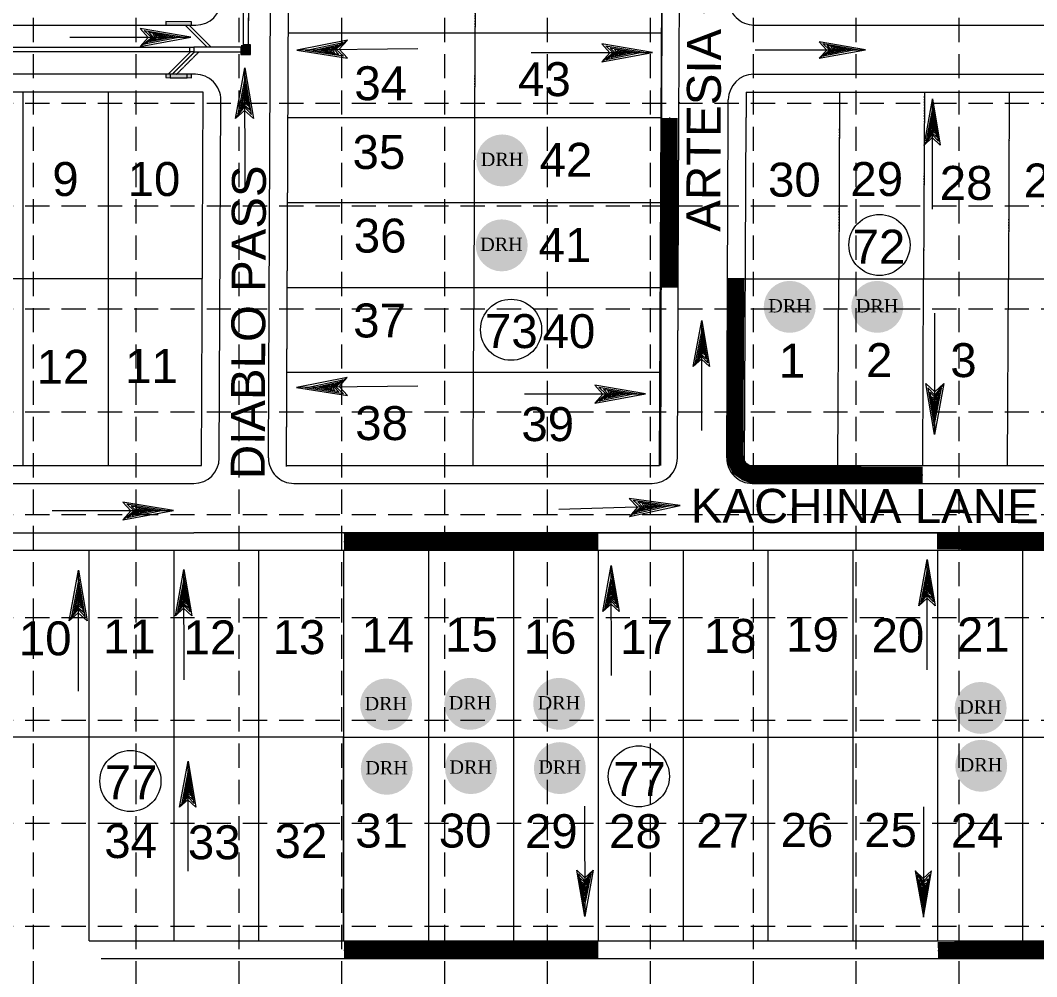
# Model space of a CAD drawing. Extents: x 33353 to 37237, y 80141 to 82571.
# Drawn here: x 35166 to 35765, y 81387 to 81950 of the extents above; entities that cross this region are included whole.
import ezdxf
from ezdxf.enums import TextEntityAlignment as Align

# ---------------------------------------------------------------- set-up
doc = ezdxf.new("R2010")
doc.units = 0
doc.header["$MEASUREMENT"] = 0
doc.linetypes.add('DOT', pattern=[0.25, 0, -0.25])
doc.linetypes.add('HIDDEN', pattern=[0.375, 0.25, -0.125])
doc.layers.get('0').update_dxf_attribs({"lineweight": 0})
for name, color, linetype, lineweight in [('3', 7, 'Continuous', 0), ('EROSION BLANKET', 84, 'Continuous', 0), ('LAYO-10', 7, 'Continuous', 0), ('LAYO-13', 7, 'Continuous', 0), ('LAYO-14', 7, 'Continuous', 0), ('LAYO-31', 7, 'Continuous', 0), ('LAYO-32', 7, 'Continuous', 0), ('LAYO-33', 7, 'Continuous', 0), ('LAYO-38', 7, 'Continuous', 0), ('LAYO-39', 7, 'Continuous', 0), ('LAYO-48', 7, 'Continuous', 0), ('LAYO-49', 7, 'Continuous', 0), ('LAYO-50', 7, 'Continuous', 0), ('LAYO-55', 7, 'Continuous', 0), ('LAYOSHD-27', 7, 'Continuous', 0), ('STRM-33', 7, 'Continuous', 0), ('STRM-34', 7, 'Continuous', 0), ('STRM-42', 7, 'Continuous', 0), ('STRM-43', 7, 'Continuous', 0), ('STRM-44', 7, 'Continuous', 0), ('TOPOSHD-27', 7, 'Continuous', 0), ('TOPOSHD-43', 7, 'Continuous', 0)]:
    doc.layers.add(name, color=color, linetype=linetype, lineweight=lineweight)
doc.layers.add('BASE', color=7, linetype='Continuous')
doc.layers.add('GRID', color=254, linetype='HIDDEN')
doc.styles.add('DRHorton', font='dutcheb.ttf')
doc.styles.get("Standard").update_dxf_attribs({"font": 'ARIAL.TTF'})

# ---------------------------------------------------------------- blocks, each defined once
blk = doc.blocks.new('A$C7C0B3C60')
at = {"layer": '3', "color": 7, "linetype": 'Continuous', "lineweight": 0}
for p, q in [((0, 37.69), (4.97, 64.89)), ((5.18, 60.29), (1.2, 40.09)), ((5.04, 0), (4.97, 64.89)), ((4.97, 64.89), (9.6, 37.7)), ((8.6, 39.9), (5.18, 60.29)), ((5.18, 56.29), (2.4, 42.69)), ((7.6, 42.3), (5.18, 56.29)), ((5.19, 52.69), (3.19, 44.89)), ((5.19, 49.89), (4.39, 47.09)), ((6.79, 44.7), (5.19, 52.69)), ((5.99, 45.89), (5.19, 49.89)), ((0, 37.69), (4.79, 43.89)), ((4.8, 42.09), (0, 37.69)), ((1.2, 40.09), (4.79, 44.89)), ((2.4, 42.69), (4.79, 45.69)), ((3.19, 44.89), (4.79, 46.69)), ((4.39, 47.09), (5.19, 47.09)), ((4.79, 46.69), (5.99, 45.89)), ((4.79, 45.69), (6.79, 44.7)), ((4.79, 44.89), (7.6, 42.3)), ((4.79, 43.89), (8.6, 39.9)), ((9.6, 37.7), (4.8, 42.09))]:
    blk.add_line(p, q, dxfattribs=at)

msp = doc.modelspace()

# ---------------------------------------------------------------- hatches: boundary and pattern name
h = msp.add_hatch(color=1)
h.paths.add_polyline_path([(35465.41, 81867.96, 1), (35434.8, 81867.96, 1)])
h.paths.add_polyline_path([(35436.32, 81861.66), (35463.65, 81861.66), (35463.65, 81875.23), (35436.32, 81875.23)], flags=24)
h = msp.add_hatch(color=1)
h.paths.add_polyline_path([(35465.07, 81817.92, 1), (35434.46, 81817.92, 1)])
h.paths.add_polyline_path([(35435.97, 81811.62), (35463.31, 81811.62), (35463.31, 81825.19), (35435.97, 81825.19)], flags=24)
h = msp.add_hatch(color=1)
h.paths.add_polyline_path([(35634.77, 81781.71, 1), (35604.16, 81781.71, 1)])
h.paths.add_polyline_path([(35605.67, 81775.41), (35633.01, 81775.41), (35633.01, 81788.98), (35605.67, 81788.98)], flags=24)
h = msp.add_hatch(color=1)
h.paths.add_polyline_path([(35686.35, 81781.71, 1), (35655.74, 81781.71, 1)])
h.paths.add_polyline_path([(35657.25, 81775.41), (35684.59, 81775.41), (35684.59, 81788.98), (35657.25, 81788.98)], flags=24)
h = msp.add_hatch(color=1)
h.paths.add_polyline_path([(35396.92, 81547.45, 1), (35366.31, 81547.45, 1)])
h.paths.add_polyline_path([(35367.83, 81541.14), (35395.16, 81541.14), (35395.16, 81554.71), (35367.83, 81554.71)], flags=24)
h = msp.add_hatch(color=1)
h.paths.add_polyline_path([(35446.53, 81547.86, 1), (35415.92, 81547.86, 1)])
h.paths.add_polyline_path([(35417.44, 81541.55), (35444.77, 81541.55), (35444.77, 81555.12), (35417.44, 81555.12)], flags=24)
h = msp.add_hatch(color=1)
h.paths.add_polyline_path([(35498.91, 81547.86, 1), (35468.3, 81547.86, 1)])
h.paths.add_polyline_path([(35469.81, 81541.55), (35497.15, 81541.55), (35497.15, 81555.12), (35469.81, 81555.12)], flags=24)
h = msp.add_hatch(color=1)
h.paths.add_polyline_path([(35747.26, 81545.46, 1), (35716.64, 81545.46, 1)])
h.paths.add_polyline_path([(35718.16, 81539.16), (35745.5, 81539.16), (35745.5, 81552.73), (35718.16, 81552.73)], flags=24)
h = msp.add_hatch(color=1)
h.paths.add_polyline_path([(35446.94, 81510, 1), (35416.33, 81510, 1)])
h.paths.add_polyline_path([(35417.85, 81503.7), (35445.18, 81503.7), (35445.18, 81517.27), (35417.85, 81517.27)], flags=24)
h = msp.add_hatch(color=1)
h.paths.add_polyline_path([(35499.32, 81510, 1), (35468.71, 81510, 1)])
h.paths.add_polyline_path([(35470.23, 81503.7), (35497.56, 81503.7), (35497.56, 81517.27), (35470.23, 81517.27)], flags=24)
h = msp.add_hatch(color=1)
h.paths.add_polyline_path([(35747.59, 81511.37, 1), (35716.98, 81511.37, 1)])
h.paths.add_polyline_path([(35718.49, 81505.07), (35745.83, 81505.07), (35745.83, 81518.64), (35718.49, 81518.64)], flags=24)
h = msp.add_hatch(color=1)
h.paths.add_polyline_path([(35397.33, 81509.59, 1), (35366.72, 81509.59, 1)])
h.paths.add_polyline_path([(35368.24, 81503.29), (35395.58, 81503.29), (35395.58, 81516.86), (35368.24, 81516.86)], flags=24)
at = {"layer": 'STRM-43', "linetype": 'Continuous', "lineweight": 0}
for points in [[(35266.9, 81949.66), (35251.9, 81949.72), (35251.89, 81947.72), (35266.89, 81947.66)], [(35266.9, 81918.62), (35251.9, 81918.68), (35251.89, 81916.72), (35266.89, 81916.66)]]:
    msp.add_hatch(color=7, dxfattribs=at).paths.add_polyline_path(points, flags=16)
at = {"layer": 'STRM-44', "linetype": 'Continuous', "lineweight": 0}
msp.add_hatch(color=7, dxfattribs=at).paths.add_polyline_path([(35264.4, 81918.66), (35254.4, 81918.7), (35254.39, 81916.7), (35264.39, 81916.66)], flags=16)

# ---------------------------------------------------------------- linework, layer by layer
at = {"layer": '3', "color": 7, "linetype": 'Continuous', "lineweight": 0}
for p, q in [((35236.71, 81945.66), (35241.55, 81940.37)), ((35266.63, 81940.59), (35236.71, 81945.66)), ((35239.13, 81944.55), (35261.57, 81940.81)), ((35243.53, 81940.37), (35239.13, 81944.55)), ((35195.24, 81940.61), (35266.63, 81940.59)), ((35236.71, 81935.09), (35266.63, 81940.59)), ((35236.71, 81935.09), (35243.53, 81940.37)), ((35241.55, 81940.37), (35236.71, 81935.09)), ((35261.57, 81940.81), (35239.35, 81936.41)), ((35239.35, 81936.41), (35244.63, 81940.37)), ((35241.77, 81943.45), (35257.17, 81940.81)), ((35244.63, 81940.37), (35241.77, 81943.45)), ((35257.17, 81940.81), (35242.21, 81937.73)), ((35242.21, 81937.73), (35245.51, 81940.37)), ((35244.41, 81942.57), (35253.21, 81940.81)), ((35245.51, 81940.37), (35244.41, 81942.57)), ((35253.21, 81940.81), (35244.63, 81938.61)), ((35244.63, 81938.61), (35246.61, 81940.37)), ((35245.73, 81941.69), (35250.13, 81940.81)), ((35246.61, 81940.37), (35245.73, 81941.69)), ((35247.05, 81939.93), (35247.05, 81940.81)), ((35250.13, 81940.81), (35247.05, 81939.93)), ((35358.83, 81938.78), (35328.98, 81932.91)), ((35358.83, 81938.78), (35352.08, 81933.42)), ((35354.06, 81933.44), (35358.83, 81938.78)), ((35400.36, 81933.79), (35328.98, 81932.91)), ((35328.98, 81932.91), (35358.96, 81928.22)), ((35334.05, 81932.76), (35356.21, 81937.43)), ((35356.53, 81929.29), (35334.05, 81932.76)), ((35338.45, 81932.81), (35353.37, 81936.07)), ((35353.88, 81930.36), (35338.45, 81932.81)), ((35342.4, 81932.86), (35350.96, 81935.16)), ((35351.23, 81931.21), (35342.4, 81932.86)), ((35345.4, 81932.92), (35348.47, 81933.84)), ((35349.81, 81932.09), (35345.4, 81932.92)), ((35348.47, 81933.84), (35348.48, 81932.96)), ((35348.91, 81933.4), (35349.81, 81932.09)), ((35350.96, 81935.16), (35349, 81933.38)), ((35353.37, 81936.07), (35350.1, 81933.39)), ((35350.1, 81933.39), (35351.23, 81931.21)), ((35356.21, 81937.43), (35350.98, 81933.4)), ((35350.98, 81933.4), (35353.88, 81930.36)), ((35352.08, 81933.42), (35356.53, 81929.29)), ((35358.96, 81928.22), (35354.06, 81933.44)), ((35508.68, 81936.55), (35513.52, 81931.27)), ((35538.6, 81931.48), (35508.68, 81936.55)), ((35511.1, 81935.45), (35533.54, 81931.7)), ((35515.5, 81931.27), (35511.1, 81935.45)), ((35513.74, 81934.35), (35529.14, 81931.71)), ((35516.6, 81931.27), (35513.74, 81934.35)), ((35516.38, 81933.47), (35525.18, 81931.71)), ((35517.48, 81931.27), (35516.38, 81933.47)), ((35517.7, 81932.59), (35522.1, 81931.71)), ((35518.58, 81931.27), (35517.7, 81932.59)), ((35599.15, 81933.17), (35664.04, 81933.19)), ((35636.84, 81937.78), (35641.24, 81932.98)), ((35664.04, 81933.19), (35636.84, 81937.78)), ((35636.84, 81928.18), (35664.04, 81933.19)), ((35636.84, 81928.18), (35643.04, 81932.98)), ((35641.24, 81932.98), (35636.84, 81928.18)), ((35639.04, 81936.78), (35659.44, 81933.39)), ((35643.04, 81932.98), (35639.04, 81936.78)), ((35659.44, 81933.39), (35639.24, 81929.38)), ((35639.24, 81929.38), (35644.04, 81932.98)), ((35641.44, 81935.78), (35655.44, 81933.39)), ((35644.04, 81932.98), (35641.44, 81935.78)), ((35655.44, 81933.39), (35641.84, 81930.58)), ((35641.84, 81930.58), (35644.84, 81932.98)), ((35643.84, 81934.98), (35651.84, 81933.39)), ((35644.84, 81932.98), (35643.84, 81934.98)), ((35651.84, 81933.39), (35644.04, 81931.38)), ((35644.04, 81931.38), (35645.84, 81932.99)), ((35645.04, 81934.18), (35649.04, 81933.39)), ((35645.84, 81932.99), (35645.04, 81934.18)), ((35646.24, 81932.59), (35646.24, 81933.39)), ((35649.04, 81933.39), (35646.24, 81932.59)), ((35467.21, 81931.51), (35538.6, 81931.48)), ((35508.68, 81925.99), (35538.6, 81931.48)), ((35508.68, 81925.99), (35515.5, 81931.27)), ((35513.52, 81931.27), (35508.68, 81925.99)), ((35533.54, 81931.7), (35511.32, 81927.31)), ((35511.32, 81927.31), (35516.6, 81931.27)), ((35529.14, 81931.71), (35514.18, 81928.63)), ((35514.18, 81928.63), (35517.48, 81931.27)), ((35525.18, 81931.71), (35516.6, 81929.51)), ((35516.6, 81929.51), (35518.58, 81931.27)), ((35519.02, 81930.83), (35519.02, 81931.71)), ((35522.1, 81931.71), (35519.02, 81930.83)), ((35292.97, 81892.63), (35298.44, 81922.55)), ((35298.51, 81851.17), (35298.44, 81922.55)), ((35298.44, 81922.55), (35303.53, 81892.64)), ((35298.67, 81917.49), (35294.29, 81895.27)), ((35302.43, 81895.06), (35298.67, 81917.49)), ((35298.67, 81913.09), (35295.61, 81898.13)), ((35298.67, 81909.13), (35296.48, 81900.55)), ((35301.33, 81897.7), (35298.67, 81913.09)), ((35300.44, 81900.34), (35298.67, 81909.13)), ((35296.48, 81900.55), (35298.24, 81902.53)), ((35298.68, 81906.05), (35297.8, 81902.97)), ((35297.8, 81902.97), (35298.68, 81902.97)), ((35298.24, 81902.53), (35299.56, 81901.65)), ((35299.56, 81901.65), (35298.68, 81906.05)), ((35698.67, 81876.75), (35703.65, 81903.95)), ((35703.61, 81839.35), (35703.55, 81904.24)), ((35703.55, 81904.24), (35708.18, 81877.04)), ((35292.97, 81892.63), (35298.24, 81899.45)), ((35298.25, 81897.47), (35292.97, 81892.63)), ((35294.29, 81895.27), (35298.24, 81900.55)), ((35295.61, 81898.13), (35298.24, 81901.43)), ((35298.24, 81901.43), (35300.44, 81900.34)), ((35298.24, 81900.55), (35301.33, 81897.7)), ((35298.24, 81899.45), (35302.43, 81895.06)), ((35303.53, 81892.64), (35298.25, 81897.47)), ((35703.75, 81899.64), (35699.77, 81879.44)), ((35707.17, 81879.24), (35703.75, 81899.64)), ((35703.76, 81895.64), (35700.97, 81882.04)), ((35703.76, 81892.04), (35701.77, 81884.24)), ((35706.17, 81881.64), (35703.76, 81895.64)), ((35705.37, 81884.04), (35703.76, 81892.04)), ((35700.97, 81882.04), (35703.37, 81885.04)), ((35701.77, 81884.24), (35703.37, 81886.04)), ((35703.76, 81889.24), (35702.97, 81886.44)), ((35702.97, 81886.44), (35703.77, 81886.44)), ((35703.37, 81886.04), (35704.57, 81885.24)), ((35703.37, 81885.04), (35705.37, 81884.04)), ((35704.57, 81885.24), (35703.76, 81889.24)), ((35698.58, 81877.03), (35703.37, 81883.24)), ((35703.37, 81881.44), (35698.58, 81877.03)), ((35699.77, 81879.44), (35703.37, 81884.24)), ((35703.37, 81884.24), (35706.17, 81881.64)), ((35703.37, 81883.24), (35707.17, 81879.24)), ((35708.18, 81877.04), (35703.37, 81881.44)), ((35704.73, 81777.95), (35704.8, 81706.57)), ((35358.79, 81740.05), (35328.94, 81734.18)), ((35400.32, 81735.06), (35328.94, 81734.18)), ((35334, 81734.02), (35356.17, 81738.7)), ((35338.4, 81734.08), (35353.32, 81737.34)), ((35342.36, 81734.13), (35350.91, 81736.43)), ((35345.35, 81734.19), (35348.42, 81735.11)), ((35348.42, 81735.11), (35348.43, 81734.23)), ((35350.91, 81736.43), (35348.96, 81734.65)), ((35353.32, 81737.34), (35350.06, 81734.66)), ((35356.17, 81738.7), (35350.94, 81734.67)), ((35358.79, 81740.05), (35352.03, 81734.69)), ((35354.01, 81734.71), (35358.79, 81740.05)), ((35504.58, 81735.49), (35509.42, 81730.2)), ((35534.5, 81730.42), (35504.58, 81735.49)), ((35699.71, 81736.48), (35705, 81731.65)), ((35704.8, 81706.57), (35699.71, 81736.48)), ((35710.27, 81736.49), (35704.8, 81706.57)), ((35710.27, 81736.49), (35705, 81729.67)), ((35705, 81731.65), (35710.27, 81736.49)), ((35328.94, 81734.18), (35358.92, 81729.49)), ((35356.49, 81730.56), (35334, 81734.02)), ((35353.83, 81731.63), (35338.4, 81734.08)), ((35351.18, 81732.48), (35342.36, 81734.13)), ((35349.76, 81733.36), (35345.35, 81734.19)), ((35348.87, 81734.67), (35349.76, 81733.36)), ((35350.06, 81734.66), (35351.18, 81732.48)), ((35350.94, 81734.67), (35353.83, 81731.63)), ((35352.03, 81734.69), (35356.49, 81730.56)), ((35358.92, 81729.49), (35354.01, 81734.71)), ((35463.11, 81730.44), (35534.5, 81730.42)), ((35504.58, 81724.93), (35534.5, 81730.42)), ((35504.58, 81724.93), (35511.4, 81730.2)), ((35509.42, 81730.2), (35504.58, 81724.93)), ((35507, 81734.39), (35529.44, 81730.64)), ((35511.4, 81730.2), (35507, 81734.39)), ((35529.44, 81730.64), (35507.22, 81726.25)), ((35507.22, 81726.25), (35512.5, 81730.2)), ((35509.64, 81733.28), (35525.04, 81730.64)), ((35512.5, 81730.2), (35509.64, 81733.28)), ((35525.04, 81730.64), (35510.08, 81727.56)), ((35510.08, 81727.56), (35513.38, 81730.2)), ((35512.28, 81732.4), (35521.08, 81730.64)), ((35513.38, 81730.2), (35512.28, 81732.4)), ((35521.08, 81730.64), (35512.5, 81728.44)), ((35512.5, 81728.44), (35514.48, 81730.2)), ((35513.6, 81731.52), (35518, 81730.64)), ((35514.48, 81730.2), (35513.6, 81731.52)), ((35514.92, 81729.76), (35514.92, 81730.64)), ((35518, 81730.64), (35514.92, 81729.76)), ((35700.82, 81734.07), (35704.58, 81711.63)), ((35705, 81729.67), (35700.82, 81734.07)), ((35701.92, 81731.43), (35704.57, 81716.03)), ((35705, 81728.57), (35701.92, 81731.43)), ((35704.57, 81716.03), (35707.64, 81730.99)), ((35704.58, 81711.63), (35708.96, 81733.85)), ((35708.96, 81733.85), (35705, 81728.57)), ((35707.64, 81730.99), (35705, 81727.69)), ((35702.8, 81728.79), (35704.57, 81719.99)), ((35705, 81727.69), (35702.8, 81728.79)), ((35703.68, 81727.47), (35704.57, 81723.07)), ((35705, 81726.59), (35703.68, 81727.47)), ((35705.44, 81726.15), (35704.56, 81726.15)), ((35704.57, 81719.99), (35706.76, 81728.57)), ((35704.57, 81723.07), (35705.44, 81726.15)), ((35706.76, 81728.57), (35705, 81726.59)), ((35226.44, 81666.75), (35231.28, 81661.47)), ((35256.36, 81661.68), (35226.44, 81666.75)), ((35228.86, 81665.65), (35251.3, 81661.91)), ((35233.26, 81661.47), (35228.86, 81665.65)), ((35231.5, 81664.55), (35246.9, 81661.91)), ((35234.36, 81661.47), (35231.5, 81664.55)), ((35234.14, 81663.67), (35242.94, 81661.91)), ((35235.24, 81661.47), (35234.14, 81663.67)), ((35483.49, 81662.55), (35554.85, 81664.64)), ((35524.79, 81668.82), (35529.79, 81663.68)), ((35554.85, 81664.64), (35524.79, 81668.82)), ((35525.1, 81658.26), (35554.85, 81664.64)), ((35525.1, 81658.26), (35531.77, 81663.74)), ((35529.79, 81663.68), (35525.1, 81658.26)), ((35527.24, 81667.79), (35549.78, 81664.71)), ((35531.77, 81663.74), (35527.24, 81667.79)), ((35549.78, 81664.71), (35527.7, 81659.66)), ((35527.7, 81659.66), (35532.86, 81663.77)), ((35529.92, 81666.77), (35545.39, 81664.58)), ((35532.86, 81663.77), (35529.92, 81666.77)), ((35545.39, 81664.58), (35530.52, 81661.06)), ((35530.52, 81661.06), (35533.74, 81663.8)), ((35532.58, 81665.97), (35541.43, 81664.46)), ((35533.74, 81663.8), (35532.58, 81665.97)), ((35541.43, 81664.46), (35532.92, 81662.01)), ((35532.92, 81662.01), (35534.84, 81663.83)), ((35533.93, 81665.12), (35538.35, 81664.37)), ((35534.84, 81663.83), (35533.93, 81665.12)), ((35535.3, 81663.4), (35535.27, 81664.28)), ((35538.35, 81664.37), (35535.3, 81663.4)), ((35184.98, 81661.71), (35256.36, 81661.68)), ((35226.44, 81656.19), (35256.36, 81661.68)), ((35226.44, 81656.19), (35233.26, 81661.47)), ((35231.28, 81661.47), (35226.44, 81656.19)), ((35251.3, 81661.91), (35229.08, 81657.51)), ((35229.08, 81657.51), (35234.36, 81661.47)), ((35246.9, 81661.91), (35231.94, 81658.83)), ((35231.94, 81658.83), (35235.24, 81661.47)), ((35242.94, 81661.91), (35234.36, 81659.71)), ((35234.36, 81659.71), (35236.34, 81661.47)), ((35235.46, 81662.79), (35239.86, 81661.91)), ((35236.34, 81661.47), (35235.46, 81662.79)), ((35236.78, 81661.03), (35236.78, 81661.91)), ((35239.86, 81661.91), (35236.78, 81661.03)), ((35509.37, 81602.21), (35514.34, 81629.42)), ((35514.41, 81564.52), (35514.34, 81629.42)), ((35514.34, 81629.42), (35518.97, 81602.22)), ((35695.55, 81605.64), (35700.53, 81632.84)), ((35700.73, 81628.24), (35696.75, 81608.04)), ((35700.49, 81567.95), (35700.43, 81632.84)), ((35700.53, 81632.84), (35705.15, 81605.65)), ((35704.15, 81607.85), (35700.73, 81628.24)), ((35194.94, 81596.71), (35200.41, 81626.64)), ((35200.64, 81621.58), (35196.26, 81599.35)), ((35200.48, 81555.25), (35200.41, 81626.64)), ((35200.41, 81626.64), (35205.5, 81596.72)), ((35204.4, 81599.14), (35200.64, 81621.58)), ((35257.54, 81599.76), (35262.51, 81626.96)), ((35262.71, 81622.36), (35258.73, 81602.16)), ((35262.57, 81562.07), (35262.51, 81626.96)), ((35262.51, 81626.96), (35267.14, 81599.77)), ((35266.13, 81601.96), (35262.71, 81622.36)), ((35514.55, 81624.82), (35510.57, 81604.62)), ((35517.97, 81604.42), (35514.55, 81624.82)), ((35700.73, 81624.24), (35697.95, 81610.64)), ((35703.15, 81610.24), (35700.73, 81624.24)), ((35200.64, 81617.18), (35197.58, 81602.21)), ((35203.3, 81601.78), (35200.64, 81617.18)), ((35262.72, 81618.36), (35259.93, 81604.76)), ((35265.13, 81604.36), (35262.72, 81618.36)), ((35514.55, 81620.82), (35511.76, 81607.22)), ((35514.56, 81617.22), (35512.56, 81609.42)), ((35516.97, 81606.82), (35514.55, 81620.82)), ((35516.16, 81609.22), (35514.56, 81617.22)), ((35700.64, 81620.64), (35698.65, 81612.84)), ((35700.74, 81617.84), (35699.94, 81615.04)), ((35699.94, 81615.04), (35700.74, 81615.04)), ((35702.34, 81612.64), (35700.74, 81620.64)), ((35701.54, 81613.84), (35700.74, 81617.84)), ((35200.64, 81613.22), (35198.45, 81604.64)), ((35200.65, 81610.14), (35199.77, 81607.06)), ((35202.41, 81604.42), (35200.64, 81613.22)), ((35201.53, 81605.74), (35200.65, 81610.14)), ((35262.72, 81614.76), (35260.73, 81606.96)), ((35262.72, 81611.96), (35261.93, 81609.16)), ((35261.93, 81609.16), (35262.73, 81609.16)), ((35264.33, 81606.76), (35262.72, 81614.76)), ((35263.53, 81607.96), (35262.72, 81611.96)), ((35510.57, 81604.62), (35514.16, 81609.42)), ((35511.76, 81607.22), (35514.16, 81610.22)), ((35512.56, 81609.42), (35514.16, 81611.22)), ((35514.16, 81611.22), (35515.36, 81610.42)), ((35514.16, 81610.22), (35516.16, 81609.22)), ((35514.16, 81609.42), (35516.97, 81606.82)), ((35515.36, 81610.42), (35514.56, 81614.42)), ((35695.55, 81605.64), (35700.34, 81611.84)), ((35700.35, 81610.04), (35695.55, 81605.64)), ((35696.75, 81608.04), (35700.34, 81612.84)), ((35697.95, 81610.64), (35700.34, 81613.64)), ((35698.74, 81612.84), (35700.34, 81614.64)), ((35700.34, 81614.64), (35701.54, 81613.84)), ((35700.34, 81613.64), (35702.34, 81612.64)), ((35700.34, 81612.84), (35703.15, 81610.24)), ((35700.34, 81611.84), (35704.15, 81607.85)), ((35705.15, 81605.65), (35700.35, 81610.04)), ((35194.94, 81596.71), (35200.21, 81603.54)), ((35196.26, 81599.35), (35200.21, 81604.64)), ((35197.58, 81602.21), (35200.21, 81605.52)), ((35198.45, 81604.64), (35200.21, 81606.62)), ((35199.77, 81607.06), (35200.65, 81607.06)), ((35200.21, 81606.62), (35201.53, 81605.74)), ((35200.21, 81605.52), (35202.41, 81604.42)), ((35200.21, 81604.64), (35203.3, 81601.78)), ((35200.21, 81603.54), (35204.4, 81599.14)), ((35257.54, 81599.76), (35262.33, 81605.96)), ((35262.33, 81604.16), (35257.54, 81599.76)), ((35258.73, 81602.16), (35262.33, 81606.96)), ((35259.93, 81604.76), (35262.33, 81607.76)), ((35260.73, 81606.96), (35262.33, 81608.76)), ((35262.33, 81608.76), (35263.53, 81607.96)), ((35262.33, 81607.76), (35264.33, 81606.76)), ((35262.33, 81606.96), (35265.13, 81604.36)), ((35262.33, 81605.96), (35266.13, 81601.96)), ((35267.14, 81599.77), (35262.33, 81604.16)), ((35509.37, 81602.21), (35514.16, 81608.42)), ((35514.17, 81606.62), (35509.37, 81602.21)), ((35514.16, 81608.42), (35517.97, 81604.42)), ((35518.97, 81602.22), (35514.17, 81606.62)), ((35200.22, 81601.56), (35194.94, 81596.71)), ((35205.5, 81596.72), (35200.22, 81601.56)), ((35260, 81486.94), (35264.97, 81514.14)), ((35265.03, 81449.25), (35264.97, 81514.14)), ((35264.97, 81514.14), (35269.6, 81486.95)), ((35265.18, 81509.54), (35261.2, 81489.34)), ((35268.6, 81489.14), (35265.18, 81509.54)), ((35265.18, 81505.54), (35262.39, 81491.94)), ((35265.18, 81501.94), (35263.19, 81494.14)), ((35267.59, 81491.54), (35265.18, 81505.54)), ((35266.79, 81493.94), (35265.18, 81501.94)), ((35263.19, 81494.14), (35264.79, 81495.94)), ((35265.19, 81499.14), (35264.39, 81496.34)), ((35264.39, 81496.34), (35265.19, 81496.34)), ((35264.79, 81495.94), (35265.99, 81495.14)), ((35265.99, 81495.14), (35265.19, 81499.14)), ((35260, 81486.94), (35264.79, 81493.14)), ((35264.79, 81491.34), (35260, 81486.94)), ((35261.2, 81489.34), (35264.79, 81494.14)), ((35262.39, 81491.94), (35264.79, 81494.94)), ((35264.79, 81494.94), (35266.79, 81493.94)), ((35264.79, 81494.14), (35267.59, 81491.54)), ((35264.79, 81493.14), (35268.6, 81489.14)), ((35269.6, 81486.95), (35264.79, 81491.34)), ((35498.58, 81487.54), (35498.64, 81422.64)), ((35698.36, 81487.16), (35698.3, 81422.26)), ((35494.02, 81449.84), (35498.82, 81445.44)), ((35498.64, 81422.64), (35494.02, 81449.84)), ((35495.02, 81447.64), (35498.44, 81427.24)), ((35498.82, 81443.64), (35495.02, 81447.64)), ((35498.44, 81427.24), (35502.42, 81447.44)), ((35503.62, 81449.85), (35498.64, 81422.64)), ((35503.62, 81449.85), (35498.82, 81443.64)), ((35498.82, 81445.44), (35503.62, 81449.85)), ((35502.42, 81447.44), (35498.82, 81442.64)), ((35693.33, 81449.47), (35698.12, 81443.26)), ((35698.12, 81445.06), (35693.33, 81449.47)), ((35693.33, 81449.47), (35698.3, 81422.26)), ((35702.93, 81449.46), (35698.12, 81445.06)), ((35698.3, 81422.26), (35702.93, 81449.46)), ((35496.02, 81445.24), (35498.43, 81431.24)), ((35498.82, 81442.64), (35496.02, 81445.24)), ((35496.82, 81442.84), (35498.43, 81434.84)), ((35498.82, 81441.84), (35496.82, 81442.84)), ((35497.62, 81441.64), (35498.43, 81437.64)), ((35498.82, 81440.84), (35497.62, 81441.64)), ((35498.43, 81431.24), (35501.22, 81444.84)), ((35498.43, 81434.84), (35500.42, 81442.64)), ((35501.22, 81444.84), (35498.82, 81441.84)), ((35500.42, 81442.64), (35498.82, 81440.84)), ((35694.52, 81447.07), (35698.12, 81442.26)), ((35698.5, 81426.86), (35694.52, 81447.07)), ((35695.72, 81444.46), (35698.12, 81441.46)), ((35698.51, 81430.86), (35695.72, 81444.46)), ((35696.52, 81442.26), (35698.12, 81440.46)), ((35698.51, 81434.46), (35696.52, 81442.26)), ((35698.12, 81443.26), (35701.92, 81447.26)), ((35698.12, 81442.26), (35700.92, 81444.86)), ((35698.12, 81441.46), (35700.12, 81442.46)), ((35701.92, 81447.26), (35698.5, 81426.86)), ((35700.92, 81444.86), (35698.51, 81430.86)), ((35700.12, 81442.46), (35698.51, 81434.46)), ((35499.22, 81440.44), (35498.42, 81440.44)), ((35498.43, 81437.64), (35499.22, 81440.44)), ((35697.72, 81440.06), (35698.52, 81440.06)), ((35698.51, 81437.26), (35697.72, 81440.06)), ((35698.12, 81440.46), (35699.32, 81441.26)), ((35699.32, 81441.26), (35698.51, 81437.26))]:
    msp.add_line(p, q, dxfattribs=at)
at = {"layer": 'EROSION BLANKET', "linetype": 'Continuous', "lineweight": 0}
for p, q in [((35548.65, 81893.18), (35548.62, 81793.24)), ((35587.25, 81708.52), (35587.73, 81798.68)), ((35587.25, 81694.64), (35587.25, 81708.52)), ((35587.63, 81690.08), (35587.25, 81694.64)), ((35589.72, 81686.66), (35587.63, 81690.08)), ((35591.63, 81685.13), (35589.72, 81686.66)), ((35594.29, 81683.61), (35591.63, 81685.13)), ((35597.15, 81683.04), (35594.29, 81683.61)), ((35697.81, 81682.47), (35597.15, 81683.04)), ((35356.68, 81643.52), (35506.64, 81643.57)), ((35805.45, 81643.65), (35706.44, 81643.67)), ((35356.67, 81402.78), (35506.63, 81402.82)), ((35706.65, 81402.59), (35721.24, 81402.71)), ((35721.24, 81402.71), (35786.6, 81402.78))]:
    msp.add_line(p, q, dxfattribs=at)
at = {"layer": 'EROSION BLANKET', "linetype": 'Continuous', "lineweight": 0, "const_width": 10, "flags": 128}
for points in [[(35548.5, 81892.97), (35548.51, 81793.1)], [(35587.74, 81798.69), (35587.18, 81693.64), (35587.86, 81690.64), (35589.91, 81686.68), (35593.73, 81684.09), (35596.59, 81683), (35697.79, 81682.48)], [(35506.73, 81643.53), (35356.83, 81643.43)], [(35706.18, 81643.85), (35809.34, 81643.28), (35812.17, 81642.01), (35814.15, 81640.6), (35816.27, 81638.62), (35817.47, 81635.23), (35817.78, 81633.46), (35816.94, 81432.1), (35815.47, 81424.02), (35811.46, 81416.58), (35807.64, 81411.2), (35802.54, 81407.97), (35793.53, 81404.05), (35786.28, 81402.88), (35706.73, 81402.63)], [(35356.93, 81402.89), (35506.73, 81402.9)]]:
    msp.add_lwpolyline(points, dxfattribs=at)
at = {"layer": 'GRID', "linetype": 'HIDDEN', "lineweight": 15, "ltscale": 57}
for p, q in [((35173.65, 82507.72), (35173.65, 80386.52)), ((35234.25, 82507.72), (35234.25, 80386.52)), ((35294.84, 82507.72), (35294.84, 80386.52)), ((35355.44, 82507.72), (35355.44, 80386.52)), ((35416.04, 82507.72), (35416.04, 80386.52)), ((35476.64, 82507.72), (35476.64, 80386.52)), ((35537.24, 82507.72), (35537.24, 80386.52)), ((35597.84, 82507.72), (35597.84, 80386.52)), ((35658.43, 82507.72), (35658.43, 80386.52)), ((35719.03, 82507.72), (35719.03, 80386.52)), ((33416.3, 81901.74), (37173.39, 81901.74)), ((33416.3, 81841.14), (37173.39, 81841.14)), ((33416.3, 81780.54), (37173.39, 81780.54)), ((33416.3, 81719.95), (37173.39, 81719.95)), ((33416.3, 81659.35), (37173.39, 81659.35)), ((33416.3, 81598.75), (37173.39, 81598.75)), ((33416.3, 81538.15), (37173.39, 81538.15)), ((33416.3, 81477.55), (37173.39, 81477.55)), ((33416.3, 81416.96), (37173.39, 81416.96))]:
    msp.add_line(p, q, dxfattribs=at)
at = {"layer": 'LAYO-13', "color": 7, "linetype": 'Continuous', "lineweight": 0}
for centre in [(35672.34, 81818.17), (35455.28, 81768.22), (35530.56, 81505.13)]:
    msp.add_circle(centre, 18, dxfattribs=at)
at = {"layer": 'LAYO-31', "color": 7, "linetype": 'Continuous', "lineweight": 0}
msp.add_line((35356.62, 81528.18), (34741.62, 81528.18), dxfattribs=at)
at = {"layer": 'LAYO-32', "linetype": 'Continuous', "lineweight": 0}
for p, q in [((35543.47, 81688.34), (35545, 82209.25)), ((35323.01, 81687.71), (35324.97, 82161.71)), ((35206.72, 81408.25), (35787.83, 81408.25))]:
    msp.add_line(p, q, dxfattribs=at)
at = {"layer": 'LAYO-32', "color": 7, "linetype": 'Continuous', "lineweight": 0}
for p, q in [((35273.78, 81908.18), (34767.14, 81908.18)), ((35272.83, 81688.18), (35273.78, 81908.18)), ((35593.78, 81908.18), (35593.72, 81893.18)), ((35592.83, 81688.18), (35593.72, 81893.18)), ((34762.35, 81688.18), (35272.83, 81688.18)), ((35322.83, 81688.18), (35432.79, 81688.18)), ((35356.62, 81688.18), (35542.79, 81688.18)), ((35592.83, 81688.18), (36327.71, 81688.18)), ((35812.42, 81638.18), (34762.35, 81638.18))]:
    msp.add_line(p, q, dxfattribs=at)
at = {"layer": 'LAYO-33', "color": 7, "linetype": 'Continuous', "lineweight": 0}
for p, q in [((35435.64, 82338.18), (35433.72, 81893.18)), ((35323.93, 81943.18), (35433.93, 81943.18)), ((35433.93, 81943.18), (35543.93, 81943.18)), ((35167.83, 81798.18), (35167.83, 81908.18)), ((35217.83, 81908.18), (35217.83, 81798.18)), ((35648.78, 81908.18), (35648.31, 81798.18)), ((35698.78, 81908.18), (35698.31, 81798.18)), ((35748.78, 81908.18), (35748.31, 81798.18)), ((35323.72, 81893.18), (35433.72, 81893.18)), ((35433.72, 81893.18), (35433.49, 81843.18)), ((35433.72, 81893.18), (35433.49, 81843.18)), ((35433.72, 81893.18), (35543.05, 81893.18)), ((35433.72, 81893.18), (35543.05, 81893.18)), ((35323.5, 81843.18), (35433.5, 81843.18)), ((35433.49, 81843.18), (35433.26, 81793.18)), ((35433.49, 81843.18), (35433.26, 81793.18)), ((35433.49, 81843.18), (35543.05, 81843.18)), ((35273.3, 81798.18), (34737.4, 81798.18)), ((35167.83, 81688.18), (35167.83, 81798.18)), ((35217.83, 81798.18), (35217.83, 81688.18)), ((35592.83, 81798.18), (36352.84, 81798.18)), ((35592.83, 81798.18), (36352.84, 81798.18)), ((35647.83, 81688.18), (35648.31, 81798.18)), ((35697.84, 81688.18), (35698.31, 81798.18)), ((35747.84, 81688.18), (35748.31, 81798.18)), ((35323.28, 81793.18), (35433.28, 81793.18)), ((35433.26, 81793.18), (35433.04, 81743.18)), ((35433.26, 81793.18), (35433.04, 81743.18)), ((35433.26, 81793.18), (35543.05, 81793.18)), ((35323.07, 81743.18), (35433.07, 81743.18)), ((35433.04, 81743.18), (35432.79, 81688.66)), ((35433.04, 81743.18), (35432.79, 81688.66)), ((35433.04, 81743.18), (35543.05, 81743.18)), ((35206.62, 81528.18), (35206.62, 81638.18)), ((35256.62, 81638.18), (35256.62, 81528.18)), ((35306.62, 81528.18), (35306.62, 81638.18)), ((35356.62, 81638.18), (35356.62, 81528.18)), ((35356.62, 81638.18), (35356.62, 81528.18)), ((35406.62, 81638.18), (35406.62, 81528.18)), ((35456.62, 81638.18), (35456.62, 81528.18)), ((35506.62, 81638.18), (35506.62, 81528.18)), ((35556.62, 81638.18), (35556.62, 81528.18)), ((35606.62, 81638.18), (35606.62, 81528.18)), ((35656.62, 81638.18), (35656.62, 81528.18)), ((35706.62, 81638.18), (35706.62, 81528.18)), ((35756.62, 81638.18), (35756.62, 81528.18)), ((35356.62, 81528.18), (35812.14, 81528.18)), ((35356.62, 81528.18), (35356.62, 81408.18)), ((35406.62, 81528.18), (35406.62, 81408.18)), ((35456.62, 81528.18), (35456.62, 81408.18)), ((35506.62, 81528.18), (35506.62, 81408.18)), ((35556.62, 81528.18), (35556.62, 81408.18)), ((35606.62, 81528.18), (35606.62, 81408.18)), ((35656.62, 81528.18), (35656.62, 81408.18)), ((35706.62, 81528.18), (35706.62, 81408.18)), ((35756.62, 81528.18), (35756.62, 81408.18))]:
    msp.add_line(p, q, dxfattribs=at)
at = {"layer": 'LAYO-38', "color": 7, "linetype": 'Continuous', "lineweight": 0}
for p, q in [((35324.15, 81993.18), (35322.83, 81688.18)), ((35543.72, 81893.18), (35544.15, 81993.18)), ((35273.78, 81908.18), (35217.83, 81908.18)), ((35272.83, 81688.18), (35273.78, 81908.18)), ((35593.78, 81908.18), (35593.72, 81893.18)), ((35593.78, 81908.18), (36328.68, 81908.18)), ((35217.83, 81688.18), (35272.83, 81688.18)), ((35322.83, 81688.18), (35356.62, 81688.18)), ((35356.62, 81638.18), (35206.62, 81638.18))]:
    msp.add_line(p, q, dxfattribs=at)
at = {"layer": 'LAYO-39', "color": 7, "linetype": 'DOT', "lineweight": 0}
for p, q in [((35434.15, 81993.18), (35433.72, 81893.18)), ((35323.93, 81943.18), (35433.93, 81943.18)), ((35433.93, 81943.18), (35543.93, 81943.18)), ((35648.78, 81908.18), (35648.31, 81798.18)), ((35698.78, 81908.18), (35698.31, 81798.18)), ((35748.78, 81908.18), (35748.31, 81798.18)), ((35323.72, 81893.18), (35433.72, 81893.18)), ((35323.5, 81843.18), (35433.5, 81843.18)), ((35273.3, 81798.18), (35217.83, 81798.18)), ((35323.28, 81793.18), (35433.28, 81793.18)), ((35323.07, 81743.18), (35433.07, 81743.18)), ((35217.83, 81688.18), (35217.83, 81688.18)), ((35256.62, 81638.18), (35256.62, 81528.18)), ((35306.62, 81528.18), (35306.62, 81638.18))]:
    msp.add_line(p, q, dxfattribs=at)
at = {"layer": 'LAYO-48', "color": 7, "linetype": 'Continuous', "lineweight": 0}
for p, q in [((35356.62, 81528.18), (34741.62, 81528.18)), ((35356.62, 81528.18), (35206.62, 81528.18)), ((35356.62, 81528.18), (35356.62, 81528.18)), ((35356.62, 81476.25), (35356.62, 81528.18)), ((35356.62, 81528.18), (35356.62, 81528.18)), ((35356.62, 81408.18), (35356.62, 81528.18)), ((35356.62, 81528.18), (35356.62, 81528.18)), ((35370.38, 81408.18), (35370.38, 81408.18))]:
    msp.add_line(p, q, dxfattribs=at)
at = {"layer": 'LAYO-49', "color": 7, "linetype": 'Continuous', "lineweight": 0}
for p, q in [((35542.79, 81688.18), (35543.68, 81893.18)), ((35592.83, 81688.18), (35593.72, 81893.18)), ((35432.79, 81688.18), (35542.79, 81688.18)), ((35592.83, 81688.18), (36332.93, 81688.18)), ((35812.62, 81638.18), (35356.62, 81638.18))]:
    msp.add_line(p, q, dxfattribs=at)
at = {"layer": 'LAYO-50', "color": 7, "linetype": 'Continuous', "lineweight": 0}
for p, q in [((35433.49, 81843.18), (35543.05, 81843.18)), ((35647.83, 81688.18), (35648.31, 81798.18)), ((35697.84, 81688.18), (35698.31, 81798.18)), ((35747.84, 81688.18), (35748.31, 81798.18)), ((35433.26, 81793.18), (35543.05, 81793.18)), ((35433.04, 81743.18), (35543.05, 81743.18)), ((35406.62, 81638.18), (35406.62, 81528.18)), ((35456.62, 81638.18), (35456.62, 81528.18)), ((35506.62, 81638.18), (35506.62, 81528.18)), ((35556.62, 81638.18), (35556.62, 81528.18)), ((35606.62, 81638.18), (35606.62, 81528.18)), ((35656.62, 81638.18), (35656.62, 81528.18)), ((35706.62, 81638.18), (35706.62, 81528.18)), ((35756.62, 81638.18), (35756.62, 81528.18)), ((35356.62, 81528.18), (34741.62, 81528.18)), ((35356.62, 81528.18), (35206.62, 81528.18)), ((35206.69, 81408.25), (35206.62, 81528.18)), ((35256.62, 81528.18), (35256.62, 81408.18)), ((35256.62, 81528.18), (35256.62, 81476.25)), ((35306.62, 81408.18), (35306.62, 81528.18)), ((35306.62, 81476.25), (35306.62, 81528.18)), ((35356.62, 81528.18), (35812.14, 81528.18)), ((35356.62, 81528.18), (35356.62, 81476.25)), ((35406.62, 81528.18), (35406.62, 81476.25)), ((35456.62, 81528.18), (35456.62, 81476.25)), ((35506.62, 81528.18), (35506.62, 81476.25)), ((35556.62, 81528.18), (35556.62, 81476.25)), ((35606.62, 81528.18), (35606.62, 81476.25)), ((35656.62, 81528.18), (35656.62, 81476.25)), ((35706.62, 81528.18), (35706.62, 81476.25)), ((35756.62, 81528.18), (35756.62, 81476.25))]:
    msp.add_line(p, q, dxfattribs=at)
at = {"layer": 'LAYO-55', "color": 7, "linetype": 'Continuous', "lineweight": 0}
msp.add_circle((35231.01, 81502.4), 18, dxfattribs=at)
at = {"layer": 'LAYOSHD-27', "color": 7, "linetype": 'Continuous', "lineweight": 0}
for p, q in [((35312.35, 81692.75), (35314.37, 82158.27)), ((35554.22, 81893.18), (35555.21, 82121.85)), ((34770.28, 81947.68), (35269.52, 81947.68)), ((35598.52, 81947.68), (36353.79, 81947.68)), ((35269.26, 81918.68), (34771.62, 81918.68)), ((35598.27, 81918.68), (36328.69, 81918.68)), ((35283.35, 81692.62), (35284.26, 81903.62)), ((35583.22, 81893.18), (35583.27, 81903.75)), ((35553.35, 81692.62), (35554.22, 81893.18)), ((35582.35, 81692.75), (35583.22, 81893.18)), ((34762.35, 81677.68), (35268.35, 81677.68)), ((35327.35, 81677.68), (35356.62, 81677.68)), ((35356.62, 81677.68), (35538.35, 81677.68)), ((35597.35, 81677.68), (36327.56, 81677.68)), ((34762.35, 81648.68), (35268.35, 81648.68)), ((35356.62, 81648.68), (35268.35, 81648.68)), ((35356.62, 81648.68), (35808.1, 81648.68)), ((35786.73, 81397.68), (35370.38, 81397.68))]:
    msp.add_line(p, q, dxfattribs=at)
for centre, start, end in [((35269.52, 81962.68), 270, 359.75185), ((35598.52, 81962.68), 179.75185, 270), ((35269.26, 81903.68), 359.75185, 90), ((35598.27, 81903.68), 90, 179.75185), ((35268.35, 81692.68), 270, 359.75185), ((35327.35, 81692.68), 179.75185, 270), ((35538.35, 81692.68), 270, 359.75185), ((35597.35, 81692.68), 179.75185, 270)]:
    msp.add_arc(centre, 15, start, end, dxfattribs=at)
at = {"layer": 'STRM-33', "color": 7, "linetype": 'Continuous', "lineweight": 0}
for p, q in [((35298.35, 82153.73), (35297.4, 81935.98)), ((35301.35, 82153.73), (35300.4, 81935.98)), ((35276.16, 81934.68), (35263.16, 81947.68)), ((35278.63, 81934.68), (35265.65, 81947.67)), ((35268.4, 81934.43), (34746.03, 81934.43)), ((35265.9, 81934.68), (35265.9, 81931.68)), ((35296.09, 81934.68), (35268.4, 81934.68)), ((35298.89, 81931.68), (35298.89, 81934.68)), ((35298.89, 81934.68), (35298.89, 81931.68)), ((35268.4, 81931.93), (34745.39, 81931.93)), ((35253.17, 81918.7), (35266.16, 81931.68)), ((35255.64, 81918.69), (35268.63, 81931.68)), ((35296.09, 81931.68), (35268.4, 81931.68))]:
    msp.add_line(p, q, dxfattribs=at)
for p in [(35298.89, 81934.68), (35298.89, 81934.68), (35298.89, 81931.68), (35298.89, 81931.68)]:
    msp.add_point(p, dxfattribs=at)
at = {"layer": 'STRM-34', "color": 7, "linetype": 'HIDDEN', "lineweight": 0}
for p, q in [((35300.64, 81990.2), (35300.4, 81935.98)), ((35268.4, 81934.43), (35227.71, 81934.43)), ((35268.4, 81934.68), (35268.4, 81931.68)), ((35296.09, 81934.68), (35268.4, 81934.68)), ((35273.66, 81934.68), (35273.41, 81934.93)), ((35276.13, 81934.68), (35275.89, 81934.93)), ((35268.4, 81931.93), (35220.26, 81931.93)), ((35255.67, 81918.7), (35268.66, 81931.68)), ((35258.14, 81918.69), (35271.13, 81931.68)), ((35296.09, 81931.68), (35268.4, 81931.68))]:
    msp.add_line(p, q, dxfattribs=at)
at = {"layer": 'STRM-42', "color": 7, "linetype": 'Continuous', "lineweight": 0}
for p, q in [((35554.24, 81902.31), (35554.29, 81901.9)), ((35554.29, 81901.9), (35554.24, 81901.76))]:
    msp.add_line(p, q, dxfattribs=at)
at = {"layer": 'STRM-43', "color": 7, "linetype": 'Continuous', "lineweight": 0}
for p, q in [((35251.9, 81949.72), (35251.89, 81947.72)), ((35251.89, 81947.72), (35266.89, 81947.66)), ((35266.9, 81949.66), (35251.9, 81949.72)), ((35266.89, 81947.66), (35266.9, 81949.66)), ((35251.9, 81918.68), (35251.89, 81916.72)), ((35251.89, 81916.72), (35266.89, 81916.66)), ((35266.9, 81918.62), (35251.9, 81918.68)), ((35266.89, 81916.66), (35266.9, 81918.62))]:
    msp.add_line(p, q, dxfattribs=at)
at = {"layer": 'STRM-44', "color": 7, "linetype": 'Continuous', "lineweight": 0}
for p, q in [((35296.09, 81934.93), (35296.09, 81930.38)), ((35301.69, 81935.98), (35297.78, 81935.98)), ((35301.69, 81930.38), (35301.69, 81935.98)), ((35296.09, 81930.38), (35301.69, 81930.38)), ((35254.4, 81918.7), (35254.39, 81916.7)), ((35254.39, 81916.7), (35264.39, 81916.66)), ((35264.4, 81918.66), (35254.4, 81918.7)), ((35264.39, 81916.66), (35264.4, 81918.66))]:
    msp.add_line(p, q, dxfattribs=at)
msp.add_point((35298.89, 81933.18), dxfattribs=at)
at = {"layer": 'TOPOSHD-27', "color": 7, "linetype": 'Continuous', "lineweight": 0}
for p, q in [((35553.31, 81692.62), (35554.18, 81893.13)), ((35582.35, 81692.75), (35583.22, 81893.23)), ((35356.62, 81677.68), (35538.31, 81677.68)), ((35597.35, 81677.68), (36332.93, 81677.68)), ((35808.1, 81648.68), (35356.62, 81648.68)), ((35370.38, 81397.68), (35213.83, 81397.68))]:
    msp.add_line(p, q, dxfattribs=at)
for centre, start, end in [((35538.31, 81692.68), 270, 359.75185), ((35597.35, 81692.68), 179.75182, 270)]:
    msp.add_arc(centre, 15, start, end, dxfattribs=at)
at = {"layer": 'TOPOSHD-43', "color": 1, "linetype": 'Continuous', "lineweight": 0}
msp.add_point((35298.89, 81933.18), dxfattribs=at)
at = {"layer": 'TOPOSHD-43', "color": 7, "linetype": 'Continuous', "lineweight": 0}
msp.add_solid([(35296.09, 81930.38), (35301.69, 81930.38), (35296.09, 81935.98), (35301.69, 81935.98)], dxfattribs=at)

# ---------------------------------------------------------------- block references
at = {"linetype": 'Continuous', "lineweight": 0}
msp.add_blockref('A$C7C0B3C60', (35562.64, 81708.85), dxfattribs=at)

# ---------------------------------------------------------------- texts
at = {"layer": 'BASE', "color": 176, "style": 'DRHorton'}
for p in [(35449.96, 81864.65), (35449.62, 81814.61), (35619.32, 81778.4), (35670.9, 81778.4), (35381.48, 81544.13), (35431.08, 81544.54), (35483.46, 81544.54), (35731.81, 81542.15), (35381.89, 81506.28), (35431.5, 81506.69), (35483.87, 81506.69), (35732.14, 81508.06)]:
    msp.add_text('DRH', height=7.851, dxfattribs=at).set_placement(p, align=Align.CENTER)
at = {"layer": 'LAYO-10', "color": 7, "linetype": 'Continuous', "lineweight": 0}
for s, rotation, p in [('ARTESIA COURT', 89.74649, (35569, 81939.29)), ('DIABLO PASS', 89.74649, (35300.47, 81772.63)), ('KACHINA LANE', 359.92541, (35663.63, 81664.41))]:
    msp.add_text(s, height=20, rotation=rotation, dxfattribs=at).set_placement(p, align=Align.MIDDLE)
at = {"layer": 'LAYO-13', "color": 7, "linetype": 'Continuous', "lineweight": 0, "ltscale": 50000}
for s, p in [('34', (35378.46, 81913.43)), ('35', (35377.41, 81872.94)), ('9', (35192.73, 81857.01)), ('10', (35244.88, 81857.01)), ('30', (35622.2, 81856.65)), ('29', (35670.73, 81857.01)), ('28', (35723.39, 81854.72)), ('27', (35772.84, 81856.28)), ('36', (35378.14, 81823.68)), ('37', (35377.78, 81773.69)), ('12', (35191.29, 81746.53)), ('11', (35243.43, 81746.89)), ('38', (35378.99, 81713.23)), ('11', (35230.39, 81587.51)), ('12', (35277.83, 81587.14)), ('13', (35330.34, 81587.14)), ('10', (35180.78, 81586.42))]:
    msp.add_text(s, height=20, dxfattribs=at).set_placement(p, align=Align.MIDDLE)
at = {"layer": 'LAYO-13', "color": 7, "linetype": 'Continuous', "lineweight": 0}
for s, p in [('42', (35487.61, 81878.32)), ('41', (35487.05, 81828.15)), ('72', (35672, 81827.17)), ('73', (35455.42, 81777.43)), ('40', (35489.36, 81777.39)), ('1', (35620.8, 81759.96)), ('2', (35672.22, 81760.32)), ('3', (35721.83, 81760.32)), ('39', (35476.87, 81722.62)), ('14', (35382.65, 81598.23)), ('15', (35431.9, 81598.59)), ('16', (35478.27, 81597.38)), ('17', (35535.1, 81597.15)), ('18', (35584.35, 81597.87)), ('19', (35632.87, 81598.59)), ('20', (35683.2, 81598.23)), ('21', (35733.54, 81598.59)), ('77', (35530.95, 81513.51)), ('31', (35379.02, 81483.2)), ('30', (35428.26, 81483.2)), ('27', (35579.99, 81483.2)), ('26', (35629.6, 81483.56)), ('25', (35678.85, 81483.56)), ('24', (35729.9, 81483.2)), ('29', (35478.96, 81482.84)), ('28', (35528.57, 81482.84))]:
    msp.add_text(s, height=20, dxfattribs=at).set_placement(p, align=Align.TOP_CENTER)
at = {"layer": 'LAYO-14', "color": 7, "linetype": 'Continuous', "lineweight": 0}
msp.add_text('43', height=20, dxfattribs=at).set_placement((35474.94, 81925.83), align=Align.TOP_CENTER)
at = {"layer": 'LAYO-55', "color": 7, "linetype": 'Continuous', "lineweight": 0}
for s, p in [('77', (35231.4, 81511.58)), ('34', (35231.12, 81477.02)), ('32', (35331.43, 81477.02)), ('33', (35280.37, 81476.3))]:
    msp.add_text(s, height=20, dxfattribs=at).set_placement(p, align=Align.TOP_CENTER)

doc.saveas('drawing.dxf')
